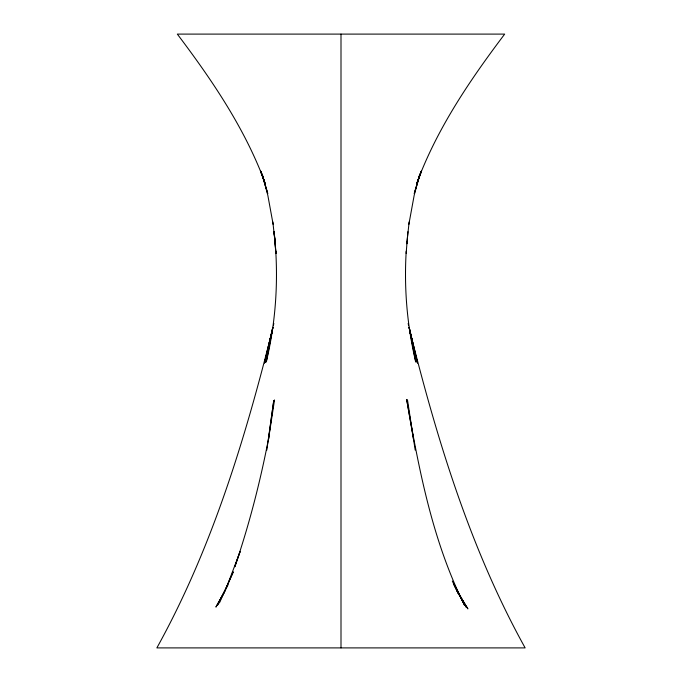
<?xml version="1.0" encoding="UTF-8"?>
<svg xmlns="http://www.w3.org/2000/svg" width="682" height="682" viewBox="0 0 682 682"><rect width="100%" height="100%" fill="white"/><g stroke="black" fill="none" stroke-linecap="round" stroke-linejoin="round"><path stroke-width="1.02" d="M406.14 253.38L407.913 231.71M406.225 251.164C403.932 288.367 407.137 325.723 415.747 362.014L409.209 327.513L417.478 362.943L409.584 330.079M406.949 241.445L406.77 243.781L409.149 221.965M408.833 224.489L414.196 195.222L419.481 175.368L414.247 193.543L420.436 173.407L417.572 181.506L421.459 171.012L416.907 183.219M274.514 399.942L268.503 439.276L273.772 400.445L266.798 450.12M272.416 330.079L264.522 362.943L272.791 327.513L266.253 362.014C276.466 319.415 278.904 275.204 274.087 231.71L275.86 253.38L275.775 251.164M268.725 437.784C260.319 481.466 249.228 524.68 234.821 566.776L240.209 551.346L226.918 586.367L217.584 605.011L227.967 584.986M272.664 329.056L273.056 327.19M273.439 325.331L273.832 323.464M272.791 327.513L265.204 362.56L272.468 329.662M264.522 362.943L272.45 329.645C245.102 439.148 211.838 548.729 156.86 647.9L525.14 647.9C470.162 548.729 436.889 439.148 409.558 329.645L417.478 362.943M420.479 173.629L416.873 183.262L421.459 171.012M420.095 174.618C440.427 123.553 471.722 77.748 504.68 34.1L177.32 34.1C210.278 77.748 241.573 123.553 261.905 174.618L260.541 171.012L264.428 181.506L261.564 173.407L267.753 193.543L262.519 175.368L267.804 195.222L273.167 224.489M225.81 588.822L233.287 571.84L219.425 602.939M453.726 584.244L458.415 593.417L467.903 608.89L457.187 591.277L452.311 581.047M453.803 583.98L458.415 593.417L457.187 591.277L466.096 607.082L455.082 586.367L464.416 605.011C432.465 540.937 418.876 469.455 406.668 399.43L413.497 439.276M260.541 171.012L265.093 183.236M261.521 173.629L265.093 183.219M409.532 329.662L413.846 349.193L409.209 327.513M415.202 355.365L414.298 351.247L415.227 355.348M408.168 323.464L408.561 325.331M408.944 327.19L409.336 329.056M415.202 450.12L407.486 399.942M272.851 221.965L275.23 243.781L274.087 231.71M275.051 241.445L275.86 253.38M341 34.1L341 647.9M223.585 593.417L215.904 607.082L224.813 591.277L223.585 593.417"/></g></svg>
